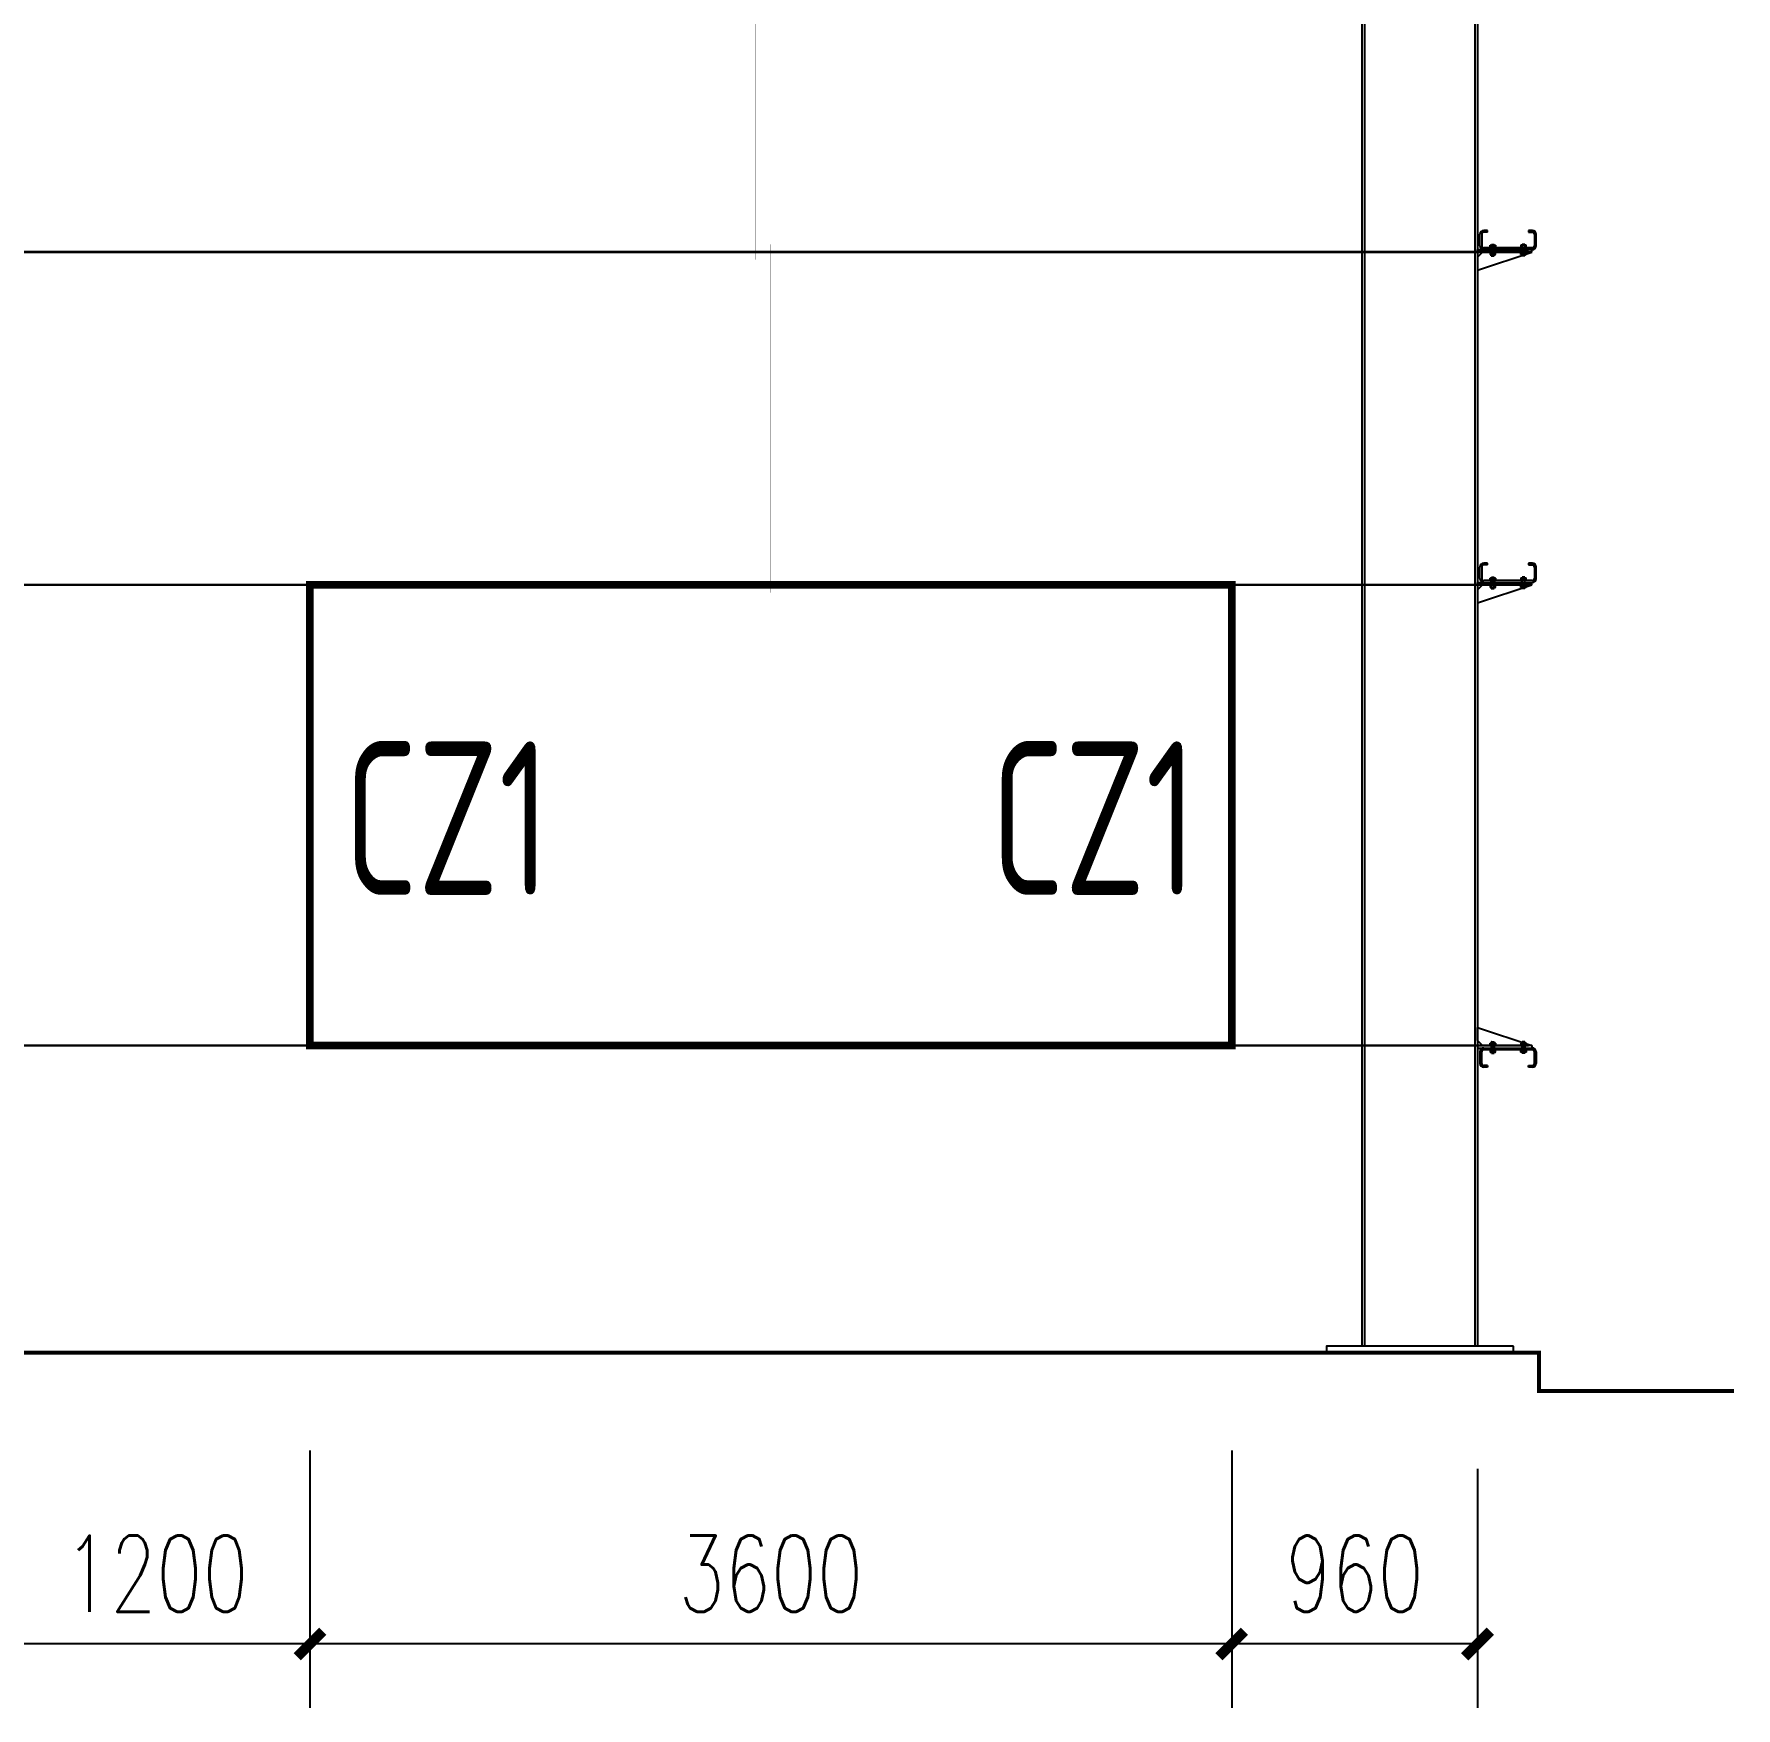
# Model space of a CAD drawing. Extents: x -33967 to 1773478, y -1022458 to -784650.
# Drawn here: x 1457141 to 1463788, y -997010 to -990470 of the extents above; entities that cross this region are included whole.
import ezdxf

# ---------------------------------------------------------------- set-up
doc = ezdxf.new("R2010")
doc.units = 0
doc.header["$LTSCALE"] = 1000
doc.header["$MEASUREMENT"] = 0
doc.linetypes.add('DOTE', pattern=[2.42, 2, -0.2, 0.02, -0.2])
for name, color, linetype in [('AXIS', 3, 'Continuous'), ('BOLT', 251, 'Continuous'), ('DOTE', 1, 'DOTE'), ('GZ', 50, 'Continuous'), ('LT', 27, 'Continuous'), ('Prof', 2, 'Continuous'), ('PZ', 202, 'Continuous'), ('TEXT', 7, 'Continuous')]:
    doc.layers.add(name, color=color, linetype=linetype)
doc.styles.add('_TCH_DIM_T3', font='SIMPLEX', dxfattribs={"width": 0.705882, "bigfont": 'GBCBIG'})
doc.styles.add('TSSD_Label', font='tssdeng.shx', dxfattribs={"width": 0.7, "bigfont": 'hztxt.shx'})
doc.dimstyles.new('TCH_100_1', dxfattribs={"dimtxt": 297.5, "dimasz": 100, "dimexe": 250, "dimexo": 300, "dimgap": 126.25, "dimtad": 1, "dimdec": 0, "dimzin": 0, "dimdsep": 46, "dimtxsty": '_TCH_DIM_T3', "dimblk": 'ARCHTICK', "dimcen": 0.09, "dimclrd": 126, "dimclre": 126, "dimclrt": 7, "dimazin": 2, "dimtfac": 1, "dimtdec": 0, "dimtix": 1, "dimtmove": 2, "dimatfit": 3, "dimfxl": 1, "dimtolj": 1, "dimtzin": 0, "dimarcsym": 0})

# ---------------------------------------------------------------- blocks, each defined once
blk = doc.blocks.new('_ArchTick')
at = {"color": 0, "linetype": 'ByBlock', "const_width": 0.4}
blk.add_lwpolyline([(-0.5, -0.5), (0.5, 0.5)], dxfattribs=at)
blk = doc.blocks.new('*D1590')
at = {"color": 126, "lineweight": -2, "transparency": 16777216}
for p, q in [((1461818.6, -996003.1), (1461818.6, -997009.6)), ((1462778.6, -996075.6), (1462778.6, -997009.6)), ((1462778.6, -996759.6), (1461818.6, -996759.6))]:
    blk.add_line(p, q, dxfattribs=at)
at = {"layer": 'Defpoints', "color": 0, "transparency": 16777216}
for p in [(1461818.6, -995703.1), (1462778.6, -995775.6), (1461818.6, -996759.6)]:
    blk.add_point(p, dxfattribs=at)
at = {"color": 126, "lineweight": -2, "transparency": 16777216, "xscale": 100, "yscale": 100, "zscale": 100, "rotation": 180}
blk.add_blockref('_ArchTick', (1461818.6, -996759.6), dxfattribs=at)
at = {"color": 126, "lineweight": -2, "transparency": 16777216, "xscale": 100, "yscale": 100, "zscale": 100}
blk.add_blockref('_ArchTick', (1462778.6, -996759.6), dxfattribs=at)
at = {"color": 7, "transparency": 16777216, "insert": (1462298.6, -996484.6), "char_height": 297.5, "attachment_point": 5, "style": '_TCH_DIM_T3'}
blk.add_mtext('\\A1;960', dxfattribs=at)
blk = doc.blocks.new('*D1591')
at = {"color": 126, "lineweight": -2, "transparency": 16777216}
for p, q in [((1458218.6, -996003.1), (1458218.6, -997009.6)), ((1461818.6, -996003.1), (1461818.6, -997009.6)), ((1461818.6, -996759.6), (1458218.6, -996759.6))]:
    blk.add_line(p, q, dxfattribs=at)
at = {"layer": 'Defpoints', "color": 0, "transparency": 16777216}
for p in [(1458218.6, -995703.1), (1461818.6, -995703.1), (1458218.6, -996759.6)]:
    blk.add_point(p, dxfattribs=at)
at = {"color": 126, "lineweight": -2, "transparency": 16777216, "xscale": 100, "yscale": 100, "zscale": 100, "rotation": 180}
blk.add_blockref('_ArchTick', (1458218.6, -996759.6), dxfattribs=at)
at = {"color": 126, "lineweight": -2, "transparency": 16777216, "xscale": 100, "yscale": 100, "zscale": 100}
blk.add_blockref('_ArchTick', (1461818.6, -996759.6), dxfattribs=at)
at = {"color": 7, "transparency": 16777216, "insert": (1460018.6, -996484.6), "char_height": 297.5, "attachment_point": 5, "style": '_TCH_DIM_T3'}
blk.add_mtext('\\A1;3600', dxfattribs=at)
blk = doc.blocks.new('*D1592')
at = {"color": 126, "lineweight": -2, "transparency": 16777216}
for p, q in [((1458218.6, -996003.1), (1458218.6, -997009.6)), ((1457018.6, -996183), (1457018.6, -997009.6)), ((1458218.6, -996759.6), (1457018.6, -996759.6))]:
    blk.add_line(p, q, dxfattribs=at)
at = {"layer": 'Defpoints', "color": 0, "transparency": 16777216}
for p in [(1458218.6, -995703.1), (1457018.6, -995883), (1457018.6, -996759.6)]:
    blk.add_point(p, dxfattribs=at)
at = {"color": 126, "lineweight": -2, "transparency": 16777216, "xscale": 100, "yscale": 100, "zscale": 100, "rotation": 180}
blk.add_blockref('_ArchTick', (1457018.6, -996759.6), dxfattribs=at)
at = {"color": 126, "lineweight": -2, "transparency": 16777216, "xscale": 100, "yscale": 100, "zscale": 100}
blk.add_blockref('_ArchTick', (1458218.6, -996759.6), dxfattribs=at)
at = {"color": 7, "transparency": 16777216, "insert": (1457618.6, -996484.6), "char_height": 297.5, "attachment_point": 5, "style": '_TCH_DIM_T3'}
blk.add_mtext('\\A1;1200', dxfattribs=at)

msp = doc.modelspace()

# ---------------------------------------------------------------- linework, layer by layer
at = {"const_width": 30}
msp.add_lwpolyline([(1458218.6, -992621.5), (1461818.6, -992621.5), (1461818.6, -994421.5), (1458218.6, -994421.5)], close=True, dxfattribs=at)
at = {"layer": 'AXIS', "color": 3, "linetype": 'ByBlock', "const_width": 1}
for points in [[(1459958.6, -989991.5), (1459958.6, -990051.5), (1459958.6, -991291.5), (1459958.6, -991351.5)], [(1460018.6, -992651.5), (1460018.6, -992591.5), (1460018.6, -991351.5), (1460018.6, -991291.5)]]:
    msp.add_lwpolyline(points, dxfattribs=at)
at = {"layer": 'BOLT'}
for p, q in [((1462827.5, -991302.5), (1462827.5, -991305)), ((1462848.5, -991302.5), (1462827.5, -991302.5)), ((1462827.5, -991305), (1462848.5, -991305)), ((1462827.7, -991295.1), (1462848.4, -991295.1)), ((1462827.7, -991302.5), (1462827.7, -991295.1)), ((1462832, -991317.5), (1462832, -991302.5)), ((1462832, -991305), (1462832.3, -991305)), ((1462832.2, -991305), (1462832, -991305)), ((1462832.5, -991317.5), (1462832.5, -991302.5)), ((1462832.8, -991291.9), (1462843.2, -991291.9)), ((1462832.8, -991291.9), (1462832.8, -991291.9)), ((1462832.9, -991291.9), (1462832.9, -991302.5)), ((1462843.2, -991291.9), (1462843.2, -991302.5)), ((1462843.5, -991317.5), (1462843.5, -991302.5)), ((1462844, -991317.5), (1462844, -991302.5)), ((1462848.5, -991305), (1462848.3, -991305)), ((1462848.4, -991295.1), (1462848.4, -991302.5)), ((1462848.5, -991302.5), (1462848.5, -991305)), ((1462947.5, -991302.5), (1462968.5, -991302.5)), ((1462947.5, -991302.5), (1462947.5, -991305)), ((1462968.5, -991305), (1462947.5, -991305)), ((1462947.5, -991305), (1462947.8, -991305)), ((1462968.4, -991295.1), (1462947.6, -991295.1)), ((1462947.6, -991295.1), (1462947.6, -991302.5)), ((1462952, -991317.5), (1462952, -991302.5)), ((1462952.5, -991317.5), (1462952.5, -991302.5)), ((1462952.8, -991291.9), (1462952.8, -991302.5)), ((1462963.2, -991291.9), (1462952.8, -991291.9)), ((1462963.2, -991291.9), (1462963.2, -991302.5)), ((1462963.2, -991291.9), (1462963.2, -991291.9)), ((1462963.5, -991317.5), (1462963.5, -991302.5)), ((1462964, -991305), (1462963.7, -991305)), ((1462963.9, -991305), (1462964, -991305)), ((1462964, -991317.5), (1462964, -991302.5)), ((1462968.4, -991302.5), (1462968.4, -991295.1)), ((1462968.5, -991302.5), (1462968.5, -991305)), ((1462827.5, -991324), (1462827.5, -991321.5)), ((1462827.5, -991321.5), (1462848.5, -991321.5)), ((1462848.5, -991324), (1462827.5, -991324)), ((1462827.7, -991324), (1462827.7, -991331.5)), ((1462827.7, -991331.5), (1462848.4, -991331.5)), ((1462832, -991321.5), (1462832, -991317.5)), ((1462844, -991317.5), (1462832, -991317.5)), ((1462832.2, -991321.5), (1462832, -991321.5)), ((1462832, -991321.5), (1462832.3, -991321.5)), ((1462832.5, -991335.7), (1462832.5, -991317.5)), ((1462832.8, -991335.7), (1462832.5, -991335.7)), ((1462832.5, -991335.7), (1462843.5, -991335.7)), ((1462832.9, -991331.5), (1462832.9, -991324)), ((1462843.2, -991331.5), (1462843.2, -991324)), ((1462843.5, -991335.7), (1462843.5, -991317.5)), ((1462844, -991317.5), (1462843.8, -991317.5)), ((1462843.9, -991317.5), (1462844, -991317.5)), ((1462844, -991321.5), (1462844, -991317.5)), ((1462848.5, -991321.5), (1462848.3, -991321.5)), ((1462848.4, -991331.5), (1462848.4, -991324)), ((1462848.5, -991324), (1462848.5, -991321.5)), ((1462947.5, -991321.5), (1462947.8, -991321.5)), ((1462968.5, -991321.5), (1462947.5, -991321.5)), ((1462947.5, -991324), (1462947.5, -991321.5)), ((1462947.5, -991324), (1462968.5, -991324)), ((1462947.6, -991331.5), (1462947.6, -991324)), ((1462968.4, -991331.5), (1462947.6, -991331.5)), ((1462952, -991317.5), (1462964, -991317.5)), ((1462952, -991317.5), (1462952.3, -991317.5)), ((1462952.2, -991317.5), (1462952, -991317.5)), ((1462952, -991321.5), (1462952, -991317.5)), ((1462952.5, -991335.7), (1462952.5, -991317.5)), ((1462963.5, -991335.7), (1462952.5, -991335.7)), ((1462952.8, -991331.5), (1462952.8, -991324)), ((1462963.2, -991331.5), (1462963.2, -991324)), ((1462963.2, -991335.7), (1462963.5, -991335.7)), ((1462963.5, -991335.7), (1462963.5, -991317.5)), ((1462964, -991321.5), (1462963.7, -991321.5)), ((1462963.9, -991321.5), (1462964, -991321.5)), ((1462964, -991321.5), (1462964, -991317.5)), ((1462968.4, -991324), (1462968.4, -991331.5)), ((1462968.5, -991324), (1462968.5, -991321.5)), ((1462827.5, -992602.5), (1462827.5, -992605)), ((1462848.5, -992602.5), (1462827.5, -992602.5)), ((1462827.5, -992605), (1462848.5, -992605)), ((1462827.5, -992624), (1462827.5, -992621.5)), ((1462827.5, -992621.5), (1462848.5, -992621.5)), ((1462848.5, -992624), (1462827.5, -992624)), ((1462827.7, -992595.1), (1462848.4, -992595.1)), ((1462827.7, -992602.5), (1462827.7, -992595.1)), ((1462827.7, -992624), (1462827.7, -992631.5)), ((1462827.7, -992631.5), (1462848.4, -992631.5)), ((1462832, -992617.5), (1462832, -992602.5)), ((1462832, -992605), (1462832.3, -992605)), ((1462832.2, -992605), (1462832, -992605)), ((1462832, -992621.5), (1462832, -992617.5)), ((1462844, -992617.5), (1462832, -992617.5)), ((1462832.2, -992621.5), (1462832, -992621.5)), ((1462832, -992621.5), (1462832.3, -992621.5)), ((1462832.5, -992617.5), (1462832.5, -992602.5)), ((1462832.5, -992635.7), (1462832.5, -992617.5)), ((1462832.8, -992635.7), (1462832.5, -992635.7)), ((1462832.5, -992635.7), (1462843.5, -992635.7)), ((1462832.8, -992591.9), (1462843.2, -992591.9)), ((1462832.8, -992591.9), (1462832.8, -992591.9)), ((1462832.9, -992591.9), (1462832.9, -992602.5)), ((1462832.9, -992631.5), (1462832.9, -992624)), ((1462843.2, -992591.9), (1462843.2, -992602.5)), ((1462843.2, -992631.5), (1462843.2, -992624)), ((1462843.5, -992617.5), (1462843.5, -992602.5)), ((1462843.5, -992635.7), (1462843.5, -992617.5)), ((1462844, -992617.5), (1462843.8, -992617.5)), ((1462843.9, -992617.5), (1462844, -992617.5)), ((1462844, -992617.5), (1462844, -992602.5)), ((1462844, -992621.5), (1462844, -992617.5)), ((1462848.5, -992605), (1462848.3, -992605)), ((1462848.5, -992621.5), (1462848.3, -992621.5)), ((1462848.4, -992595.1), (1462848.4, -992602.5)), ((1462848.4, -992631.5), (1462848.4, -992624)), ((1462848.5, -992602.5), (1462848.5, -992605)), ((1462848.5, -992624), (1462848.5, -992621.5)), ((1462947.5, -992602.5), (1462968.5, -992602.5)), ((1462947.5, -992602.5), (1462947.5, -992605)), ((1462968.5, -992605), (1462947.5, -992605)), ((1462947.5, -992605), (1462947.8, -992605)), ((1462947.5, -992621.5), (1462947.8, -992621.5)), ((1462968.5, -992621.5), (1462947.5, -992621.5)), ((1462947.5, -992624), (1462947.5, -992621.5)), ((1462947.5, -992624), (1462968.5, -992624)), ((1462968.4, -992595.1), (1462947.6, -992595.1)), ((1462947.6, -992595.1), (1462947.6, -992602.5)), ((1462947.6, -992631.5), (1462947.6, -992624)), ((1462968.4, -992631.5), (1462947.6, -992631.5)), ((1462952, -992617.5), (1462952, -992602.5)), ((1462952, -992617.5), (1462964, -992617.5)), ((1462952, -992617.5), (1462952.3, -992617.5)), ((1462952.2, -992617.5), (1462952, -992617.5)), ((1462952, -992621.5), (1462952, -992617.5)), ((1462952.5, -992617.5), (1462952.5, -992602.5)), ((1462952.5, -992635.7), (1462952.5, -992617.5)), ((1462963.5, -992635.7), (1462952.5, -992635.7)), ((1462952.8, -992591.9), (1462952.8, -992602.5)), ((1462963.2, -992591.9), (1462952.8, -992591.9)), ((1462952.8, -992631.5), (1462952.8, -992624)), ((1462963.2, -992591.9), (1462963.2, -992602.5)), ((1462963.2, -992591.9), (1462963.2, -992591.9)), ((1462963.2, -992631.5), (1462963.2, -992624)), ((1462963.2, -992635.7), (1462963.5, -992635.7)), ((1462963.5, -992617.5), (1462963.5, -992602.5)), ((1462963.5, -992635.7), (1462963.5, -992617.5)), ((1462964, -992605), (1462963.7, -992605)), ((1462964, -992621.5), (1462963.7, -992621.5)), ((1462963.9, -992605), (1462964, -992605)), ((1462963.9, -992621.5), (1462964, -992621.5)), ((1462964, -992617.5), (1462964, -992602.5)), ((1462964, -992621.5), (1462964, -992617.5)), ((1462968.4, -992602.5), (1462968.4, -992595.1)), ((1462968.4, -992624), (1462968.4, -992631.5)), ((1462968.5, -992602.5), (1462968.5, -992605)), ((1462968.5, -992624), (1462968.5, -992621.5)), ((1462848.5, -994419), (1462827.5, -994419)), ((1462827.5, -994419), (1462827.5, -994421.5)), ((1462827.5, -994421.5), (1462848.5, -994421.5)), ((1462827.7, -994419), (1462827.7, -994411.6)), ((1462827.7, -994411.6), (1462848.4, -994411.6)), ((1462832, -994421.5), (1462832, -994425.5)), ((1462832.2, -994421.5), (1462832, -994421.5)), ((1462832, -994421.5), (1462832.3, -994421.5)), ((1462832, -994425.5), (1462832, -994440.6)), ((1462844, -994425.5), (1462832, -994425.5)), ((1462832.5, -994407.4), (1462832.5, -994425.5)), ((1462832.8, -994407.4), (1462832.5, -994407.4)), ((1462832.5, -994407.4), (1462843.5, -994407.4)), ((1462832.5, -994425.5), (1462832.5, -994440.6)), ((1462832.9, -994411.6), (1462832.9, -994419)), ((1462843.2, -994411.6), (1462843.2, -994419)), ((1462843.5, -994407.4), (1462843.5, -994425.5)), ((1462843.5, -994425.5), (1462843.5, -994440.6)), ((1462844, -994425.5), (1462843.8, -994425.5)), ((1462843.9, -994425.5), (1462844, -994425.5)), ((1462844, -994421.5), (1462844, -994425.5)), ((1462844, -994425.5), (1462844, -994440.6)), ((1462848.5, -994421.5), (1462848.3, -994421.5)), ((1462848.4, -994411.6), (1462848.4, -994419)), ((1462848.5, -994419), (1462848.5, -994421.5)), ((1462947.5, -994419), (1462947.5, -994421.5)), ((1462947.5, -994419), (1462968.5, -994419)), ((1462947.5, -994421.5), (1462947.8, -994421.5)), ((1462968.5, -994421.5), (1462947.5, -994421.5)), ((1462947.6, -994411.6), (1462947.6, -994419)), ((1462968.4, -994411.6), (1462947.6, -994411.6)), ((1462952, -994421.5), (1462952, -994425.5)), ((1462952, -994425.5), (1462964, -994425.5)), ((1462952, -994425.5), (1462952.3, -994425.5)), ((1462952.2, -994425.5), (1462952, -994425.5)), ((1462952, -994425.5), (1462952, -994440.6)), ((1462963.5, -994407.4), (1462952.5, -994407.4)), ((1462952.5, -994407.4), (1462952.5, -994425.5)), ((1462952.5, -994425.5), (1462952.5, -994440.6)), ((1462952.8, -994411.6), (1462952.8, -994419)), ((1462963.2, -994407.4), (1462963.5, -994407.4)), ((1462963.2, -994411.6), (1462963.2, -994419)), ((1462963.5, -994407.4), (1462963.5, -994425.5)), ((1462963.5, -994425.5), (1462963.5, -994440.6)), ((1462964, -994421.5), (1462963.7, -994421.5)), ((1462963.9, -994421.5), (1462964, -994421.5)), ((1462964, -994421.5), (1462964, -994425.5)), ((1462964, -994425.5), (1462964, -994440.6)), ((1462968.4, -994419), (1462968.4, -994411.6)), ((1462968.5, -994419), (1462968.5, -994421.5)), ((1462827.5, -994438.1), (1462848.5, -994438.1)), ((1462827.5, -994440.6), (1462827.5, -994438.1)), ((1462848.5, -994440.6), (1462827.5, -994440.6)), ((1462827.7, -994440.6), (1462827.7, -994448)), ((1462827.7, -994448), (1462848.4, -994448)), ((1462832, -994438.1), (1462832.3, -994438.1)), ((1462832.2, -994438.1), (1462832, -994438.1)), ((1462832.8, -994451.1), (1462843.2, -994451.1)), ((1462832.8, -994451.1), (1462832.8, -994451.1)), ((1462832.9, -994451.1), (1462832.9, -994440.6)), ((1462843.2, -994451.1), (1462843.2, -994440.6)), ((1462848.5, -994438.1), (1462848.3, -994438.1)), ((1462848.4, -994448), (1462848.4, -994440.6)), ((1462848.5, -994440.6), (1462848.5, -994438.1)), ((1462947.5, -994440.6), (1462947.5, -994438.1)), ((1462968.5, -994438.1), (1462947.5, -994438.1)), ((1462947.5, -994438.1), (1462947.8, -994438.1)), ((1462947.5, -994440.6), (1462968.5, -994440.6)), ((1462947.6, -994448), (1462947.6, -994440.6)), ((1462968.4, -994448), (1462947.6, -994448)), ((1462952.8, -994451.1), (1462952.8, -994440.6)), ((1462963.2, -994451.1), (1462952.8, -994451.1)), ((1462963.2, -994451.1), (1462963.2, -994440.6)), ((1462963.2, -994451.1), (1462963.2, -994451.1)), ((1462964, -994438.1), (1462963.7, -994438.1)), ((1462963.9, -994438.1), (1462964, -994438.1)), ((1462968.4, -994440.6), (1462968.4, -994448)), ((1462968.5, -994440.6), (1462968.5, -994438.1))]:
    msp.add_line(p, q, dxfattribs=at)
for centre, start, end in [((1462832.1, -991300.6), 85.17209, 142.4846), ((1462844, -991300.6), 37.5154, 94.82791), ((1462952.1, -991300.6), 85.17209, 142.4846), ((1462964, -991300.6), 37.5154, 94.82791), ((1462832.1, -991325.9), 217.5154, 274.82791), ((1462844, -991325.9), 265.17209, 322.4846), ((1462952.1, -991325.9), 217.5154, 274.82791), ((1462964, -991325.9), 265.17209, 322.4846), ((1462832.1, -992600.6), 85.17209, 142.4846), ((1462832.1, -992625.9), 217.5154, 274.82791), ((1462844, -992600.6), 37.5154, 94.82791), ((1462844, -992625.9), 265.17209, 322.4846), ((1462952.1, -992600.6), 85.17209, 142.4846), ((1462952.1, -992625.9), 217.5154, 274.82791), ((1462964, -992600.6), 37.5154, 94.82791), ((1462964, -992625.9), 265.17209, 322.4846), ((1462832.1, -994417.2), 85.17209, 142.4846), ((1462844, -994417.2), 37.5154, 94.82791), ((1462952.1, -994417.2), 85.17209, 142.4846), ((1462964, -994417.2), 37.5154, 94.82791), ((1462832.1, -994442.4), 217.5154, 274.82791), ((1462844, -994442.4), 265.17209, 322.4846), ((1462952.1, -994442.4), 217.5154, 274.82791), ((1462964, -994442.4), 265.17209, 322.4846)]:
    msp.add_arc(centre, 5.58, start, end, dxfattribs=at)
at = {"layer": 'DOTE', "linetype": 'DOTE', "const_width": 15}
msp.add_lwpolyline([(1463018.8, -995621.5), (1408018.4, -995621.5), (1408018.4, -995771.5), (1407256.5, -995771.5)], dxfattribs=at)
at = {"layer": 'DOTE', "color": 1, "linetype": 'DOTE', "const_width": 15}
msp.add_lwpolyline([(1408018.4, -995621.5), (1463018.8, -995621.5), (1463018.8, -995771.5), (1463780.6, -995771.5)], dxfattribs=at)
at = {"layer": 'GZ', "color": 8}
for points in [[(1462338.6, -986621.5), (1462778.6, -986621.5), (1462778.6, -995596.5), (1462328.6, -995596.5), (1462328.6, -987308.4)], [(1462338.6, -986631.5), (1462768.6, -986631.5), (1462768.6, -995596.5), (1462338.6, -995596.5), (1462338.6, -987171.5)]]:
    msp.add_lwpolyline(points, dxfattribs=at)
msp.add_lwpolyline([(1462918.6, -995596.5), (1462188.6, -995596.5), (1462188.6, -995621.5), (1462918.6, -995621.5)], close=True, dxfattribs=at)
at = {"layer": 'LT', "linetype": 'ByBlock', "const_width": 10}
for points in [[(1438168.6, -991321.5), (1462978.3, -991321.5)], [(1438168.6, -992621.5), (1462978.3, -992621.5)], [(1438168.6, -994421.5), (1462978.3, -994421.5)]]:
    msp.add_lwpolyline(points, dxfattribs=at)
at = {"layer": 'Prof'}
for p, q in [((1462818, -991237), (1462803, -991237)), ((1462818, -991244), (1462818, -991237)), ((1462993, -991237), (1462978, -991237)), ((1462978, -991237), (1462978, -991244)), ((1462788, -991297), (1462788, -991252)), ((1462795, -991252), (1462795, -991297)), ((1462818, -991244), (1462803, -991244)), ((1462993, -991305), (1462803, -991305)), ((1462978, -991244), (1462993, -991244)), ((1463001, -991252), (1463001, -991297)), ((1463008, -991297), (1463008, -991252)), ((1462803, -991312), (1462993, -991312)), ((1462803, -991312), (1462818, -991312)), ((1462788, -992597), (1462788, -992552)), ((1462795, -992552), (1462795, -992597)), ((1462818, -992537), (1462803, -992537)), ((1462818, -992544), (1462803, -992544)), ((1462818, -992544), (1462818, -992537)), ((1462993, -992537), (1462978, -992537)), ((1462978, -992537), (1462978, -992544)), ((1462978, -992544), (1462993, -992544)), ((1463001, -992552), (1463001, -992597)), ((1463008, -992597), (1463008, -992552)), ((1462993, -992605), (1462803, -992605)), ((1462803, -992612), (1462993, -992612)), ((1462803, -992612), (1462818, -992612)), ((1462803, -994431.1), (1462993, -994431.1)), ((1462803, -994431.1), (1462818, -994431.1)), ((1462788, -994446.1), (1462788, -994491.1)), ((1462795, -994491.1), (1462795, -994446.1)), ((1462993, -994438.1), (1462803, -994438.1)), ((1462818, -994499.1), (1462803, -994499.1)), ((1462818, -994499.1), (1462818, -994506.1)), ((1462978, -994506.1), (1462978, -994499.1)), ((1462978, -994499.1), (1462993, -994499.1)), ((1463001, -994491.1), (1463001, -994446.1)), ((1463008, -994446.1), (1463008, -994491.1)), ((1462818, -994506.1), (1462803, -994506.1)), ((1462993, -994506.1), (1462978, -994506.1))]:
    msp.add_line(p, q, dxfattribs=at)
for centre, radius, start, end in [((1462803, -991252), 15, 90, 180), ((1462993, -991252), 15, 0, 90), ((1462803, -991297), 15, 180, 270), ((1462803, -991252), 8, 90, 180), ((1462803, -991297), 8, 180, 270), ((1462993, -991252), 8, 0, 90), ((1462993, -991297), 15, 270, 0), ((1462993, -991297), 8, 270, 0), ((1462803, -992552), 15, 90, 180), ((1462803, -992552), 8, 90, 180), ((1462993, -992552), 15, 0, 90), ((1462993, -992552), 8, 0, 90), ((1462803, -992597), 15, 180, 270), ((1462803, -992597), 8, 180, 270), ((1462993, -992597), 15, 270, 0), ((1462993, -992597), 8, 270, 0), ((1462803, -994446.1), 15, 90, 180), ((1462993, -994446.1), 15, 0, 90), ((1462803, -994491.1), 15, 180, 270), ((1462803, -994446.1), 8, 90, 180), ((1462803, -994491.1), 8, 180, 270), ((1462993, -994446.1), 8, 0, 90), ((1462993, -994491.1), 15, 270, 0), ((1462993, -994491.1), 8, 270, 0)]:
    msp.add_arc(centre, radius, start, end, dxfattribs=at)
at = {"layer": 'PZ'}
for p, q in [((1462778.6, -991321.5), (1462778.6, -991312)), ((1462778.6, -991312), (1462990.9, -991312)), ((1462778.6, -991340.8), (1462798.4, -991321.5)), ((1462778.6, -991391.5), (1462990.9, -991321.5)), ((1462990.9, -991321.5), (1462778.6, -991321.5)), ((1462778.6, -991340.8), (1462778.6, -991391.5)), ((1462990.9, -991321.5), (1462990.9, -991312)), ((1462778.6, -992621.5), (1462778.6, -992612)), ((1462778.6, -992612), (1462990.9, -992612)), ((1462778.6, -992640.8), (1462798.4, -992621.5)), ((1462778.6, -992691.5), (1462990.9, -992621.5)), ((1462990.9, -992621.5), (1462778.6, -992621.5)), ((1462990.9, -992621.5), (1462990.9, -992612)), ((1462778.6, -992640.8), (1462778.6, -992691.5)), ((1462778.6, -994351.5), (1462990.9, -994421.5)), ((1462778.6, -994402.3), (1462778.6, -994351.5)), ((1462778.6, -994402.3), (1462798.4, -994421.5)), ((1462778.6, -994421.5), (1462778.6, -994431.1)), ((1462990.9, -994421.5), (1462778.6, -994421.5)), ((1462778.6, -994431.1), (1462990.9, -994431.1)), ((1462990.9, -994421.5), (1462990.9, -994431.1))]:
    msp.add_line(p, q, dxfattribs=at)

# ---------------------------------------------------------------- texts
at = {"layer": 'TEXT', "style": 'TSSD_Label', "width": 0.7}
for p in [(1458351.8, -993833.2), (1460877.7, -993833.2)]:
    msp.add_text('CZ1', height=600, dxfattribs=at).set_placement(p)

# ---------------------------------------------------------------- dimensions: what is measured, and where the dimension line sits
for base, p1, p2, picture, middle in [((1457018.6, -996759.6), (1458218.6, -995703.1), (1457018.6, -995883), '*D1592', (1457618.6, -996484.6)), ((1458218.6, -996759.6), (1461818.6, -995703.1), (1458218.6, -995703.1), '*D1591', (1460018.6, -996484.6)), ((1461818.6, -996759.6), (1462778.6, -995775.6), (1461818.6, -995703.1), '*D1590', (1462298.6, -996484.6))]:
    dim = msp.add_linear_dim(base=base, p1=p1, p2=p2, angle=180, dimstyle='TCH_100_1')
    dim.commit()
    dim.dimension.update_dxf_attribs({"geometry": picture, "text_midpoint": middle})

doc.saveas('drawing.dxf')
